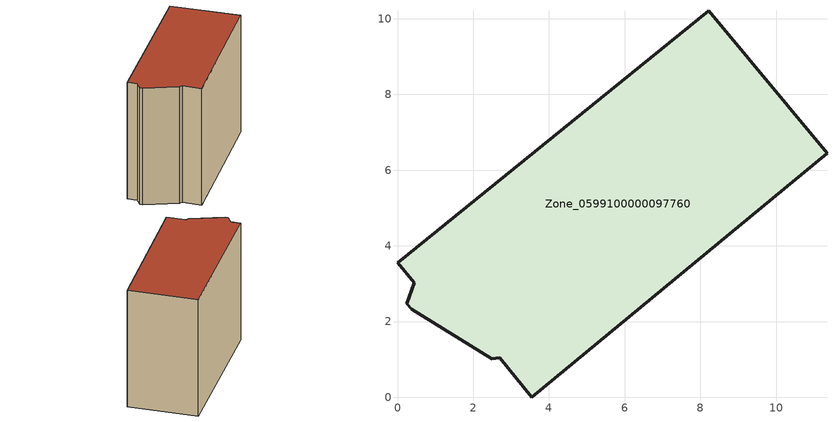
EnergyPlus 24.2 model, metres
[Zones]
Zone_0599100000097760
 floor ground (C_G): 8.22,10.21 11.34,6.45 3.55,0 2.7,1.05 2.49,1.02 0.37,2.32 0.25,2.47 0.44,3.02 0,3.55 z0
 wall outside (C_F): 0.37,2.32 2.49,1.02 2.7,1.05 3.55,0 11.34,6.45 8.22,10.21 0,3.55 0.44,3.02 0.25,2.47 0.37,2.32 z0:8.96
 roof outside (C_R): 8.22,10.21 0,3.55 0.44,3.02 0.25,2.47 0.37,2.32 2.49,1.02 2.7,1.05 3.55,0 11.34,6.45 z8.96
[BUILDING]
Pand.0599100000097760: North Axis=0; Terrain=City; Loads Convergence Tolerance Value=0.04; Temperature Convergence Tolerance Value=0.4; Solar Distribution=FullExterior; Maximum Number of Warmup Days=25; Minimum Number of Warmup Days=1
[Site:Location]
Rotterdam.The.Hague.AP_ZH_NLD Design_Conditions: Latitude=51.96; Longitude=4.45; Time Zone=1; Elevation=-4.5
[SITE:GROUNDTEMPERATURE:BUILDINGSURFACE]
18, 18, 18, 18, 18, 18, 18, 18, 18, 18, 18, 18
[MATERIAL] Thermal Absorptance=0.9; Solar Absorptance=0.7; Visible Absorptance=0.7
Name | Roughness | Thickness | Conductivity | Density | Specific Heat
G.TI.1946 | MediumSmooth | 0.15 | 1 | 540 | 1210
F.TI.1946 | Rough | 0.3 | 0.857143 | 1920 | 840
R.TI.1946 | MediumRough | 0.2 | 0.1 | 1500 | 1000
[CONSTRUCTION]
C_G: G.TI.1946
C_F: F.TI.1946
C_R: R.TI.1946
[ZONE]
Zone_0599100000097760: Type=1; Multiplier=1; Ceiling Height=Autocalculate; Volume=Autocalculate; Floor Area=autocalculate; Part of Total Floor Area=Yes
[ZONEINFILTRATION:DESIGNFLOWRATE]
Infil_Zone_0599100000097760: Zone or ZoneList or Space or SpaceList=Zone_0599100000097760; Schedule=AlwaysOn; Design Flow Rate Calculation Method=Flow/Area; Flow Rate per Floor Area=0.003; Constant Term Coefficient=1; Temperature Term Coefficient=0; Velocity Term Coefficient=0; Velocity Squared Term Coefficient=0
[HVACTEMPLATE:ZONE:IDEALLOADSAIRSYSTEM]
Zone_0599100000097760: Maximum Heating Supply Air Temperature=50; Minimum Cooling Supply Air Temperature=13; Maximum Heating Supply Air Humidity Ratio=0.0156; Minimum Cooling Supply Air Humidity Ratio=0.0077; Heating Limit=NoLimit; Cooling Limit=NoLimit; Dehumidification Control Type=ConstantSensibleHeatRatio; Cooling Sensible Heat Ratio=0.7; Dehumidification Setpoint=60; Humidification Control Type=None; Humidification Setpoint=30; Outdoor Air Method=None; Outdoor Air Flow Rate per Person=0.00944; Outdoor Air Flow Rate per Zone Floor Area=0; Outdoor Air Flow Rate per Zone=0; Demand Controlled Ventilation Type=None; Outdoor Air Economizer Type=NoEconomizer; Heat Recovery Type=None; Sensible Heat Recovery Effectiveness=0.7; Latent Heat Recovery Effectiveness=0.65
[ZONECONTROL:THERMOSTAT]
ThermostatControl_Zone_0599100000097760: Zone or ZoneList=Zone_0599100000097760; Control Type Schedule=DualSetpointControlType; Control 1=Thermostat_Zone_0599100000097760; Temperature Difference Between Cutout And Setpoint=0
[THERMOSTATSETPOINT:DUALSETPOINT]
Thermostat_Zone_0599100000097760: Heating Setpoint Temperature Schedule=HeatingSetpoint_Zone_0599100000097760; Cooling Setpoint Temperature Schedule=CoolingSetpoint_Zone_0599100000097760
[SCHEDULE:COMPACT]
HeatingSetpoint_Zone_0599100000097760: Through: 12/31, For: AllDays, Until: 24:00, 21
CoolingSetpoint_Zone_0599100000097760: Through: 12/31, For: AllDays, Until: 24:00, 24
DualSetpointControlType: Through: 12/31, For: AllDays, Until: 24:00, 4
AlwaysOn: Through: 12/31, For: AllDays, Until: 24:00, 1
